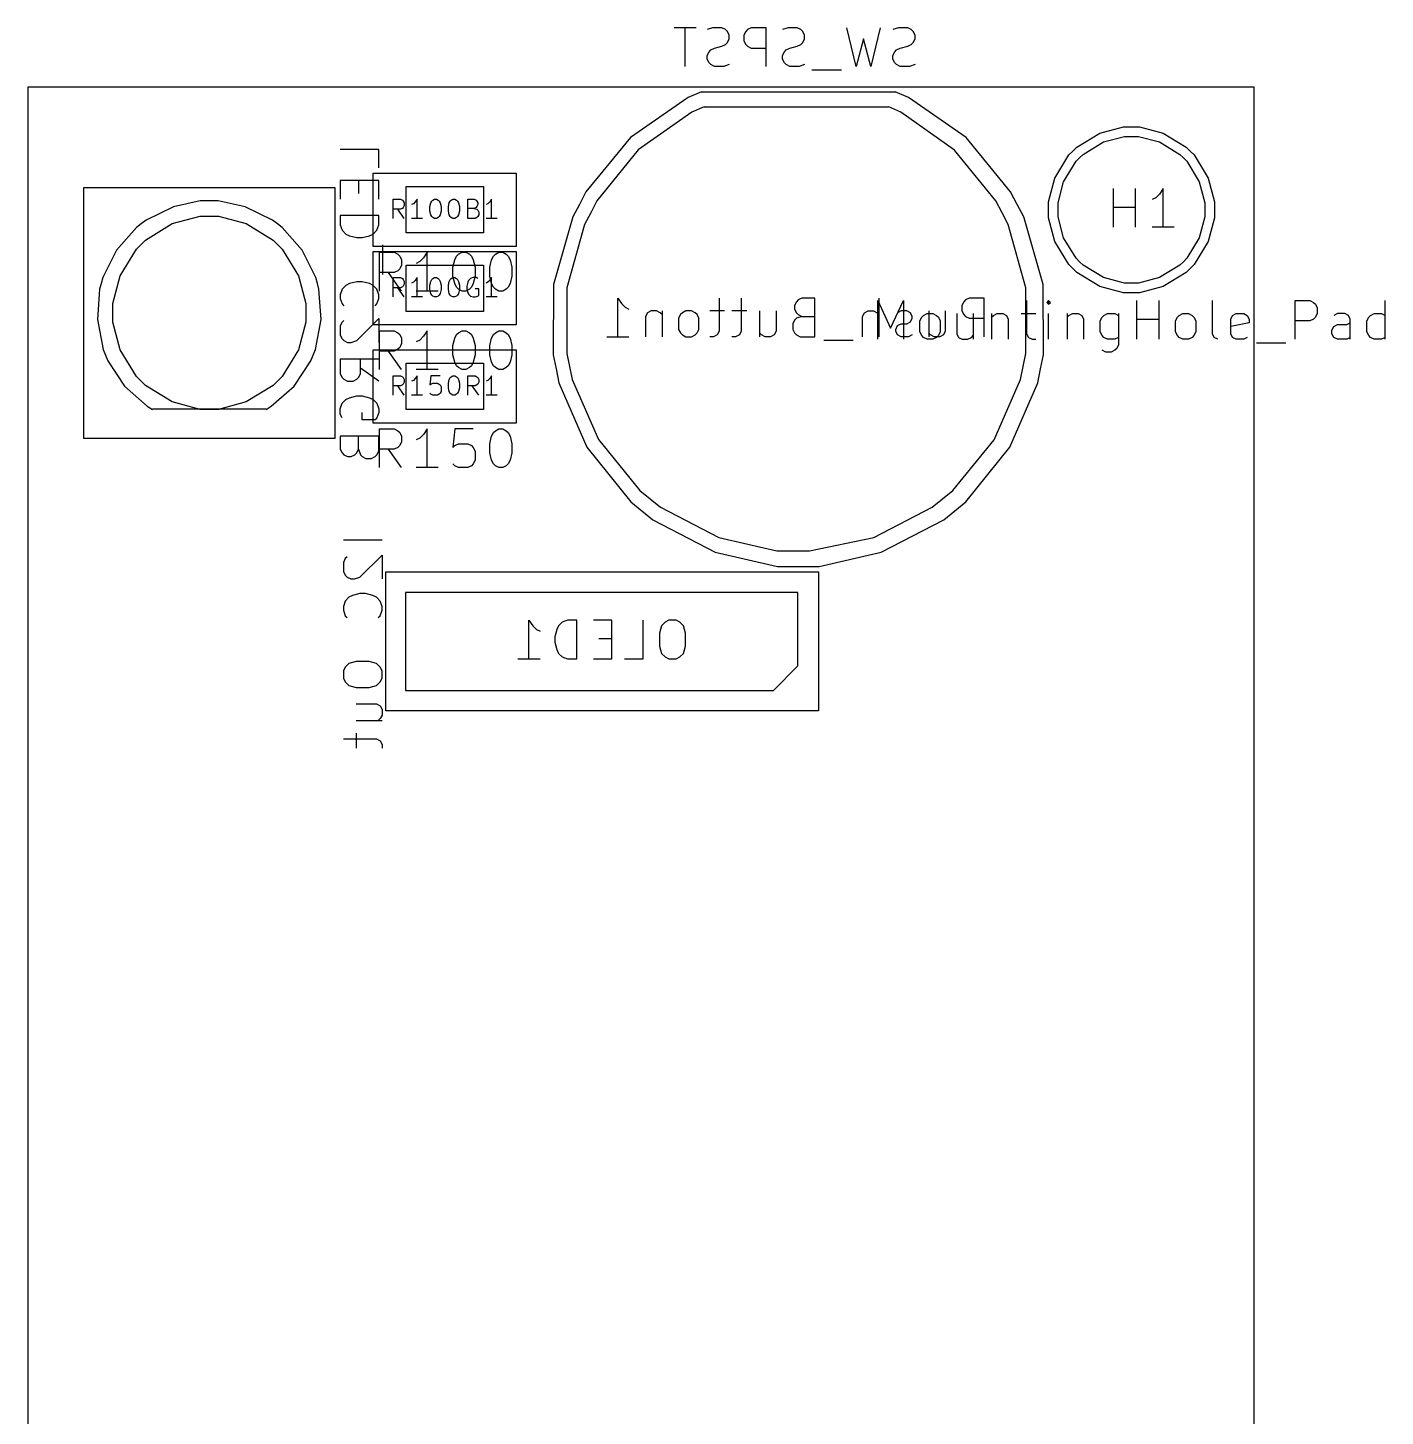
# Model space of a CAD drawing. Extents: x 0.1 to 38.6, y 0.1 to 72.
# Drawn here: x 3.47 to 38.61, y 36.02 to 71.97 of the extents above; entities that cross this region are included whole.
import ezdxf

# ---------------------------------------------------------------- set-up
doc = ezdxf.new("R2010")
doc.units = 0
doc.layers.get('0').update_dxf_attribs({"linetype": 'CONTINUOUS'})

msp = doc.modelspace()

# ---------------------------------------------------------------- linework, layer by layer
at = {"color": 174}
for p, q in [((20.7739, 71.9723), (20.202, 71.9723)), ((20.4859, 70.9718), (20.4859, 71.9723)), ((21.1998, 71.9723), (21.0578, 71.924)), ((21.4395, 71.9723), (21.1998, 71.9723)), ((21.5332, 71.924), (21.4395, 71.9723)), ((21.5815, 71.8757), (21.5332, 71.924)), ((22.1051, 71.924), (22.0582, 71.8757)), ((22.2016, 71.9723), (22.1051, 71.924)), ((22.5819, 71.9723), (22.2016, 71.9723)), ((22.5819, 70.9718), (22.5819, 71.9723)), ((23.1538, 71.9723), (23.0119, 71.924)), ((23.3922, 71.9723), (23.1538, 71.9723)), ((23.4859, 71.924), (23.3922, 71.9723)), ((23.5341, 71.8757), (23.4859, 71.924)), ((24.9163, 70.9718), (24.6779, 71.9723)), ((25.5337, 71.9723), (25.2966, 70.9718)), ((26.0105, 71.9723), (25.8685, 71.924)), ((26.2503, 71.9723), (26.0105, 71.9723)), ((26.344, 71.924), (26.2503, 71.9723)), ((26.3922, 71.8757), (26.344, 71.924)), ((21.4395, 71.4939), (21.5332, 71.5423)), ((21.5332, 71.5423), (21.5815, 71.5906)), ((21.6297, 71.7822), (21.5815, 71.8757)), ((21.5815, 71.5906), (21.6297, 71.6855)), ((21.6297, 71.6855), (21.6297, 71.7822)), ((22.0582, 71.8757), (22.01, 71.7822)), ((22.01, 71.7822), (22.01, 71.6361)), ((22.01, 71.6361), (22.0582, 71.5423)), ((22.0582, 71.5423), (22.1051, 71.4939)), ((23.3922, 71.4939), (23.4859, 71.5423)), ((23.4859, 71.5423), (23.5341, 71.5906)), ((23.5824, 71.7822), (23.5341, 71.8757)), ((23.5341, 71.5906), (23.5824, 71.6855)), ((23.5824, 71.6855), (23.5824, 71.7822)), ((25.1065, 71.6855), (24.9163, 70.9718)), ((25.2966, 70.9718), (25.1065, 71.6855)), ((26.2503, 71.4939), (26.344, 71.5423)), ((26.344, 71.5423), (26.3922, 71.5906)), ((26.4404, 71.7822), (26.3922, 71.8757)), ((26.3922, 71.5906), (26.4404, 71.6855)), ((26.4404, 71.6855), (26.4404, 71.7822)), ((21.0578, 71.2583), (21.106, 71.3521)), ((21.0578, 71.162), (21.0578, 71.2583)), ((21.106, 71.3521), (21.1542, 71.4005)), ((21.1542, 71.4005), (21.248, 71.4484)), ((21.248, 71.4484), (21.4395, 71.4939)), ((22.1051, 71.4939), (22.2016, 71.4484)), ((22.2016, 71.4484), (22.5819, 71.4484)), ((23.0119, 71.2583), (23.0573, 71.3521)), ((23.0119, 71.162), (23.0119, 71.2583)), ((23.0573, 71.3521), (23.1056, 71.4005)), ((23.1056, 71.4005), (23.202, 71.4484)), ((23.202, 71.4484), (23.3922, 71.4939)), ((25.8685, 71.2583), (25.914, 71.3521)), ((25.8685, 71.162), (25.8685, 71.2583)), ((25.914, 71.3521), (25.9623, 71.4005)), ((25.9623, 71.4005), (26.0587, 71.4484)), ((26.0587, 71.4484), (26.2503, 71.4939)), ((21.106, 71.0681), (21.0578, 71.162)), ((21.1542, 71.0198), (21.106, 71.0681)), ((21.248, 70.9718), (21.1542, 71.0198)), ((21.4878, 70.9718), (21.248, 70.9718)), ((21.6297, 71.0198), (21.4878, 70.9718)), ((23.0573, 71.0681), (23.0119, 71.162)), ((23.1056, 71.0198), (23.0573, 71.0681)), ((23.202, 70.9718), (23.1056, 71.0198)), ((23.4377, 70.9718), (23.202, 70.9718)), ((23.5824, 71.0198), (23.4377, 70.9718)), ((24.5346, 70.8766), (23.7725, 70.8766)), ((25.914, 71.0681), (25.8685, 71.162)), ((25.9623, 71.0198), (25.914, 71.0681)), ((26.0587, 70.9718), (25.9623, 71.0198)), ((26.2957, 70.9718), (26.0587, 70.9718)), ((26.4404, 71.0198), (26.2957, 70.9718)), ((20.6623, 69.7879), (19.2746, 68.8082)), ((20.9793, 69.9244), (20.6623, 69.7879)), ((20.9765, 69.9273), (25.7569, 69.9273)), ((26.0766, 69.7865), (25.761, 69.9244)), ((27.4629, 68.8054), (26.0766, 69.7865)), ((31.3173, 69.015), (31.863, 69.1582)), ((31.863, 69.1582), (32.0449, 69.1582)), ((32.0449, 69.1582), (32.2254, 69.1582)), ((32.2254, 69.1582), (32.7711, 69.015)), ((12.5567, 68.822), (11.5562, 68.822)), ((12.5567, 68.3479), (12.5567, 68.822)), ((19.2746, 68.8082), (18.2025, 67.4896)), ((28.5364, 67.4882), (27.4629, 68.8054)), ((30.7013, 68.6029), (30.7895, 68.6925)), ((30.7895, 68.6925), (31.3173, 69.015)), ((32.7711, 69.015), (33.2989, 68.6925)), ((33.2989, 68.6925), (33.3885, 68.6029)), ((30.2879, 67.987), (30.6117, 68.5147)), ((30.6117, 68.5147), (30.7013, 68.6029)), ((33.3885, 68.6029), (33.4767, 68.5147)), ((33.4767, 68.5147), (33.7991, 67.987)), ((12.5567, 68.0145), (11.5562, 68.0145)), ((11.5562, 68.0145), (11.5562, 67.5375)), ((12.033, 68.0145), (12.033, 67.6797)), ((12.5567, 67.5375), (12.5567, 68.0145)), ((30.1446, 67.4412), (30.2879, 67.987)), ((33.7991, 67.987), (33.9452, 67.4412)), ((7.23882, 67.3393), (6.53327, 66.9932)), ((7.93612, 67.491), (7.23882, 67.3393)), ((8.16903, 67.491), (7.93612, 67.491)), ((8.40052, 67.491), (8.16903, 67.491)), ((9.09782, 67.3393), (8.40052, 67.491)), ((9.80338, 66.9932), (9.09782, 67.3393)), ((18.2025, 67.4896), (18.044, 67.1834)), ((28.6949, 67.1809), (28.5364, 67.4882)), ((30.1446, 67.2592), (30.1446, 67.4412)), ((30.1446, 67.0775), (30.1446, 67.2592)), ((33.9452, 67.4412), (33.9452, 67.2592)), ((33.9452, 67.2592), (33.9452, 67.0775)), ((6.40789, 66.8955), (6.2811, 66.7992)), ((6.53327, 66.9932), (6.40789, 66.8955)), ((6.51813, 66.4767), (7.21127, 66.9011)), ((7.21127, 66.9011), (7.92925, 67.0913)), ((7.92925, 67.0913), (8.16903, 67.0913)), ((8.16903, 67.0913), (8.4074, 67.0913)), ((8.4074, 67.0913), (9.12537, 66.9011)), ((9.12537, 66.9011), (9.81851, 66.4767)), ((9.93013, 66.8955), (9.80338, 66.9932)), ((10.0555, 66.7992), (9.93013, 66.8955)), ((12.5567, 67.1079), (11.5562, 67.1079)), ((11.5562, 67.1079), (11.5562, 66.8722)), ((11.5562, 66.8722), (11.6044, 66.7286)), ((12.5084, 66.7286), (12.5567, 66.8722)), ((12.5567, 66.8722), (12.5567, 67.1079)), ((17.8856, 66.8775), (17.4267, 65.242)), ((18.044, 67.1834), (17.8856, 66.8775)), ((28.8534, 66.8747), (28.6949, 67.1809)), ((29.3095, 65.2392), (28.8534, 66.8747)), ((30.2879, 66.5318), (30.1446, 67.0775)), ((33.9452, 67.0775), (33.7991, 66.5318)), ((6.2811, 66.7992), (5.76157, 66.2107)), ((10.5751, 66.2107), (10.0555, 66.7992)), ((11.6044, 66.7286), (11.7009, 66.6323)), ((11.7009, 66.6323), (11.7946, 66.584)), ((11.7946, 66.584), (11.9848, 66.5385)), ((11.9848, 66.5385), (12.1267, 66.5385)), ((12.1267, 66.5385), (12.3183, 66.584)), ((12.3183, 66.584), (12.4147, 66.6323)), ((12.4147, 66.6323), (12.5084, 66.7286)), ((30.6117, 66.0054), (30.2879, 66.5318)), ((33.7991, 66.5318), (33.4767, 66.0054)), ((5.76157, 66.2107), (5.41154, 65.5077)), ((5.85943, 65.5493), (6.28385, 66.2421)), ((6.28385, 66.2421), (6.40098, 66.3593)), ((6.40098, 66.3593), (6.51813, 66.4767)), ((9.81851, 66.4767), (9.93704, 66.3593)), ((9.93704, 66.3593), (10.0542, 66.2421)), ((10.0542, 66.2421), (10.4786, 65.5493)), ((10.9237, 65.5077), (10.5751, 66.2107)), ((12.6532, 66.3483), (12.6532, 65.5863)), ((30.7013, 65.9158), (30.6117, 66.0054)), ((30.7895, 65.8276), (30.7013, 65.9158)), ((31.3173, 65.5038), (30.7895, 65.8276)), ((33.2989, 65.8276), (32.7711, 65.5038)), ((33.3885, 65.9158), (33.2989, 65.8276)), ((33.4767, 66.0054), (33.3885, 65.9158)), ((5.41154, 65.5077), (5.37023, 65.3535)), ((5.66924, 64.831), (5.85943, 65.5493)), ((10.4786, 65.5493), (10.6688, 64.831)), ((10.9664, 65.3535), (10.9237, 65.5077)), ((31.863, 65.3591), (31.3173, 65.5038)), ((32.7711, 65.5038), (32.2254, 65.3591)), ((5.32751, 65.2004), (5.27375, 64.4165)), ((5.37023, 65.3535), (5.32751, 65.2004)), ((11.0078, 65.2004), (10.9664, 65.3535)), ((11.0629, 64.4165), (11.0078, 65.2004)), ((11.6044, 65.206), (11.5562, 65.06)), ((11.7009, 65.2999), (11.6044, 65.206)), ((11.7946, 65.3479), (11.7009, 65.2999)), ((11.9848, 65.3962), (11.7946, 65.3479)), ((12.1267, 65.3962), (11.9848, 65.3962)), ((12.3183, 65.3479), (12.1267, 65.3962)), ((12.4147, 65.2999), (12.3183, 65.3479)), ((12.5084, 65.206), (12.4147, 65.2999)), ((12.5567, 65.06), (12.5084, 65.206)), ((17.4267, 65.242), (17.4267, 63.5427)), ((29.3095, 63.5399), (29.3095, 65.2392)), ((32.0449, 65.3591), (31.863, 65.3591)), ((32.2254, 65.3591), (32.0449, 65.3591)), ((5.66924, 64.5915), (5.66924, 64.831)), ((10.6688, 64.831), (10.6688, 64.5915)), ((11.5562, 65.06), (11.5562, 64.9661)), ((11.5562, 64.9661), (11.6044, 64.8243)), ((11.6044, 64.8243), (11.6527, 64.776)), ((12.463, 64.776), (12.5084, 64.8243)), ((12.5084, 64.8243), (12.5567, 64.9661)), ((12.5567, 64.9661), (12.5567, 65.06)), ((18.7496, 63.9741), (18.7496, 64.9746)), ((18.7496, 64.9746), (18.8433, 64.8324)), ((18.8433, 64.8324), (18.9398, 64.7361)), ((18.9398, 64.7361), (19.0335, 64.6878)), ((21.3679, 64.9746), (21.3679, 64.116)), ((21.9397, 64.9746), (21.9397, 64.116)), ((23.3674, 64.878), (23.3206, 64.7845)), ((23.3206, 64.7845), (23.3206, 64.6878)), ((23.4156, 64.9263), (23.3674, 64.878)), ((23.5121, 64.9746), (23.4156, 64.9263)), ((23.8442, 64.9746), (23.5121, 64.9746)), ((23.8442, 63.9741), (23.8442, 64.9746)), ((25.5102, 63.9741), (25.5102, 64.9746)), ((27.6999, 64.878), (27.6545, 64.7845)), ((27.6545, 64.7845), (27.6545, 64.6409)), ((27.7482, 64.9263), (27.6999, 64.878)), ((27.8446, 64.9746), (27.7482, 64.9263)), ((28.2264, 64.9746), (27.8446, 64.9746)), ((28.2264, 63.9741), (28.2264, 64.9746)), ((5.27375, 64.4165), (5.42258, 63.6446)), ((5.66924, 64.353), (5.66924, 64.5915)), ((5.85943, 63.6365), (5.66924, 64.353)), ((10.6688, 64.353), (10.4786, 63.6365)), ((10.6688, 64.5915), (10.6688, 64.353)), ((10.9141, 63.6446), (11.0629, 64.4165)), ((11.6527, 64.3957), (11.6044, 64.3474)), ((11.9848, 63.8722), (12.5567, 64.444)), ((12.5567, 64.444), (12.5567, 63.8238)), ((19.5116, 64.5929), (19.4634, 64.4962)), ((19.4634, 64.4962), (19.4634, 63.9741)), ((19.6053, 64.6409), (19.5116, 64.5929)), ((19.7473, 64.6409), (19.6053, 64.6409)), ((19.8438, 64.5929), (19.7473, 64.6409)), ((19.892, 64.5446), (19.8438, 64.5929)), ((19.892, 64.6409), (19.892, 63.9741)), ((20.3674, 64.5446), (20.3192, 64.4507)), ((20.3192, 64.4507), (20.3192, 64.1643)), ((20.4156, 64.5929), (20.3674, 64.5446)), ((20.5093, 64.6409), (20.4156, 64.5929)), ((20.654, 64.6409), (20.5093, 64.6409)), ((20.7477, 64.5929), (20.654, 64.6409)), ((20.796, 64.5446), (20.7477, 64.5929)), ((20.8442, 64.4507), (20.796, 64.5446)), ((20.8442, 64.1643), (20.8442, 64.4507)), ((21.5098, 64.6409), (21.1294, 64.6409)), ((22.0817, 64.6409), (21.7, 64.6409)), ((22.4138, 64.6409), (22.4138, 63.9741)), ((22.8437, 64.6409), (22.8437, 64.116)), ((23.3206, 64.4028), (23.2723, 64.3061)), ((23.3206, 64.6878), (23.3674, 64.5929)), ((23.3674, 64.4507), (23.3206, 64.4028)), ((23.3674, 64.5929), (23.4156, 64.5446)), ((23.5121, 64.4962), (23.3674, 64.4507)), ((23.4156, 64.5446), (23.5121, 64.4962)), ((23.5121, 64.4962), (23.8442, 64.4962)), ((25.0817, 64.4962), (25.1299, 64.5929)), ((25.0817, 63.9741), (25.0817, 64.4962)), ((25.1299, 64.5929), (25.2236, 64.6409)), ((25.2236, 64.6409), (25.3683, 64.6409)), ((25.3683, 64.6409), (25.462, 64.5929)), ((25.462, 64.5929), (25.5102, 64.5446)), ((26.0821, 64.6409), (25.9857, 64.5929)), ((26.2241, 64.6409), (26.0821, 64.6409)), ((26.3205, 64.5929), (26.2241, 64.6409)), ((26.2241, 64.3061), (26.3205, 64.3544)), ((26.366, 64.4962), (26.3205, 64.5929)), ((26.3205, 64.3544), (26.366, 64.4507)), ((26.366, 64.4507), (26.366, 64.4962)), ((26.7959, 64.6409), (26.7959, 63.9741)), ((27.2245, 64.6409), (27.2245, 64.116)), ((27.6545, 64.6409), (27.6999, 64.5446)), ((27.6999, 64.5446), (27.7482, 64.4962)), ((27.7482, 64.4962), (27.8446, 64.4507)), ((27.8446, 64.4507), (28.2264, 64.4507)), ((11.6044, 64.3474), (11.5562, 64.2525)), ((11.5562, 64.2525), (11.5562, 64.014)), ((11.5562, 64.014), (11.6044, 63.9177)), ((20.3192, 64.1643), (20.3674, 64.0704)), ((20.3674, 64.0704), (20.4156, 64.0221)), ((20.4156, 64.0221), (20.5093, 63.9741)), ((20.654, 63.9741), (20.7477, 64.0221)), ((20.7477, 64.0221), (20.796, 64.0704)), ((20.796, 64.0704), (20.8442, 64.1643)), ((21.3196, 64.0221), (21.2259, 63.9741)), ((21.3679, 64.116), (21.3196, 64.0221)), ((21.8915, 64.0221), (21.7964, 63.9741)), ((21.9397, 64.116), (21.8915, 64.0221)), ((22.462, 64.0221), (22.4138, 64.0704)), ((22.5585, 63.9741), (22.462, 64.0221)), ((22.7955, 64.0221), (22.7018, 63.9741)), ((22.8437, 64.116), (22.7955, 64.0221)), ((23.2723, 64.3061), (23.2723, 64.1643)), ((23.2723, 64.1643), (23.3206, 64.0704)), ((23.3206, 64.0704), (23.3674, 64.0221)), ((23.3674, 64.0221), (23.4639, 63.9741)), ((25.9402, 64.1643), (25.9857, 64.2606)), ((25.9402, 64.116), (25.9402, 64.1643)), ((25.9857, 64.0221), (25.9402, 64.116)), ((25.9857, 64.2606), (26.0821, 64.3061)), ((26.0821, 63.9741), (25.9857, 64.0221)), ((26.0821, 64.3061), (26.2241, 64.3061)), ((26.366, 64.0221), (26.2723, 63.9741)), ((26.8442, 64.0221), (26.7959, 64.0704)), ((26.9379, 63.9741), (26.8442, 64.0221)), ((27.1763, 64.0221), (27.0826, 63.9741)), ((27.2245, 64.116), (27.1763, 64.0221)), ((5.42258, 63.6446), (5.48323, 63.4972)), ((6.28385, 62.9419), (5.85943, 63.6365)), ((10.4786, 63.6365), (10.0542, 62.9419)), ((10.8548, 63.4972), (10.9141, 63.6446)), ((11.6044, 63.9177), (11.6527, 63.8722)), ((11.6527, 63.8722), (11.7464, 63.8238)), ((11.7464, 63.8238), (11.8429, 63.8238)), ((11.8429, 63.8238), (11.9848, 63.8722)), ((18.4616, 63.9741), (19.0335, 63.9741)), ((20.5093, 63.9741), (20.654, 63.9741)), ((21.2259, 63.9741), (21.1294, 63.9741)), ((21.7964, 63.9741), (21.7, 63.9741)), ((22.7018, 63.9741), (22.5585, 63.9741)), ((23.4639, 63.9741), (23.8442, 63.9741)), ((24.8419, 63.8789), (24.0812, 63.8789)), ((26.2723, 63.9741), (26.0821, 63.9741)), ((27.0826, 63.9741), (26.9379, 63.9741)), ((5.48323, 63.4972), (5.54246, 63.3511)), ((5.54246, 63.3511), (5.97517, 62.6953)), ((10.3615, 62.6953), (10.7942, 63.3511)), ((10.7942, 63.3511), (10.8548, 63.4972)), ((12.5567, 63.3938), (11.5562, 63.3938)), ((11.5562, 63.3938), (11.5562, 63.0135)), ((12.0813, 63.0135), (12.0813, 63.3938)), ((17.4267, 63.5427), (17.497, 63.2051)), ((29.2392, 63.2023), (29.3095, 63.5399)), ((6.40098, 62.8248), (6.28385, 62.9419)), ((10.0542, 62.9419), (9.93704, 62.8248)), ((11.5562, 63.0135), (11.6044, 62.9197)), ((11.6044, 62.9197), (11.6527, 62.8717)), ((11.9848, 62.8717), (12.033, 62.9197)), ((12.033, 62.9197), (12.0813, 63.0135)), ((12.5567, 62.8234), (12.0813, 63.1553)), ((17.497, 63.2051), (17.5672, 62.8689)), ((29.1689, 62.8661), (29.2392, 63.2023)), ((5.97517, 62.6953), (6.56086, 62.1729)), ((6.51813, 62.7077), (6.40098, 62.8248)), ((7.21127, 62.2833), (6.51813, 62.7077)), ((9.81851, 62.7077), (9.12537, 62.2833)), ((9.77441, 62.1729), (10.3615, 62.6953)), ((9.93704, 62.8248), (9.81851, 62.7077)), ((11.6527, 62.8717), (11.7464, 62.8234)), ((11.7464, 62.8234), (11.8911, 62.8234)), ((11.8911, 62.8234), (11.9848, 62.8717)), ((17.5672, 62.8689), (18.2438, 61.3103)), ((28.4909, 61.3075), (29.1689, 62.8661)), ((7.92925, 62.0917), (7.21127, 62.2833)), ((9.12537, 62.2833), (8.4074, 62.0917)), ((11.5562, 62.1097), (11.6044, 62.2515)), ((11.6044, 62.2515), (11.7009, 62.3478)), ((11.7009, 62.3478), (11.7946, 62.3933)), ((11.7946, 62.3933), (11.9848, 62.4417)), ((11.9848, 62.4417), (12.1267, 62.4417)), ((12.1267, 62.4417), (12.3183, 62.3933)), ((12.3183, 62.3933), (12.4147, 62.3478)), ((12.4147, 62.3478), (12.5084, 62.2515)), ((12.5084, 62.2515), (12.5567, 62.1097)), ((6.56086, 62.1729), (6.69865, 62.0917)), ((9.63799, 62.0945), (6.69727, 62.0945)), ((8.16903, 62.0917), (7.92925, 62.0917)), ((8.4074, 62.0917), (8.16903, 62.0917)), ((9.63799, 62.0917), (9.77441, 62.1729)), ((11.5562, 61.9661), (11.5562, 62.1097)), ((11.6044, 61.8698), (11.5562, 61.9661)), ((12.1267, 61.8215), (12.1267, 62.013)), ((12.5084, 61.8698), (12.463, 61.8215)), ((12.5567, 62.013), (12.5084, 61.8698)), ((12.5567, 62.1097), (12.5567, 62.013)), ((12.463, 61.8215), (12.1267, 61.8215)), ((12.5567, 61.3957), (11.5562, 61.3957)), ((11.5562, 61.3957), (11.5562, 61.0623)), ((12.033, 61.0623), (12.033, 61.3957)), ((12.5567, 61.014), (12.5567, 61.3957)), ((18.2438, 61.3103), (19.316, 59.993)), ((27.4188, 59.9902), (28.4909, 61.3075)), ((11.5562, 61.0623), (11.6044, 60.9656)), ((11.6044, 60.9656), (11.6527, 60.9177)), ((11.6527, 60.9177), (11.7464, 60.8722)), ((11.7464, 60.8722), (11.8429, 60.8722)), ((11.8429, 60.8722), (11.9366, 60.9177)), ((11.9366, 60.9177), (11.9848, 60.9656)), ((11.9848, 60.9656), (12.033, 61.0623)), ((12.033, 61.0623), (12.0813, 60.9177)), ((12.0813, 60.9177), (12.1267, 60.8722)), ((12.1267, 60.8722), (12.2232, 60.8238)), ((12.2232, 60.8238), (12.3665, 60.8238)), ((12.3665, 60.8238), (12.463, 60.8722)), ((12.463, 60.8722), (12.5084, 60.9177)), ((12.5084, 60.9177), (12.5567, 61.014)), ((19.316, 59.993), (19.5833, 59.775)), ((19.5833, 59.775), (19.8506, 59.5588)), ((26.8841, 59.5559), (27.1515, 59.7726)), ((27.1515, 59.7726), (27.4188, 59.9902)), ((19.8506, 59.5588), (21.3596, 58.7774)), ((25.3752, 58.776), (26.8841, 59.5559)), ((12.6407, 58.7029), (11.6403, 58.7029)), ((21.3596, 58.7774), (22.8644, 58.4302)), ((23.7119, 58.4302), (25.3752, 58.776)), ((11.7367, 58.2732), (11.6885, 58.2277)), ((12.0688, 57.7508), (12.6407, 58.3212)), ((12.6407, 58.3212), (12.6407, 57.7024)), ((22.8644, 58.4302), (23.3674, 58.4302)), ((23.3674, 58.4302), (23.7119, 58.4302)), ((11.6885, 58.2277), (11.6403, 58.1311)), ((11.6403, 58.1311), (11.6403, 57.8926)), ((11.6403, 57.8926), (11.6885, 57.7991)), ((11.6885, 57.7991), (11.7367, 57.7508)), ((11.7367, 57.7508), (11.8305, 57.7024)), ((11.8305, 57.7024), (11.9269, 57.7024)), ((11.9269, 57.7024), (12.0688, 57.7508)), ((11.7822, 57.2273), (11.6885, 57.1306)), ((11.8787, 57.2752), (11.7822, 57.2273)), ((12.0688, 57.3207), (11.8787, 57.2752)), ((12.2108, 57.3207), (12.0688, 57.3207)), ((12.401, 57.2752), (12.2108, 57.3207)), ((12.4988, 57.2273), (12.401, 57.2752)), ((12.5925, 57.1306), (12.4988, 57.2273)), ((13.2471, 57.3539), (13.2471, 54.8143)), ((23.4074, 57.3539), (13.2471, 57.3539)), ((23.4074, 55.4496), (23.4074, 57.3539)), ((11.6885, 57.1306), (11.6403, 56.9888)), ((11.6403, 56.9888), (11.6403, 56.8949)), ((11.6403, 56.8949), (11.6885, 56.7503)), ((12.6407, 56.9888), (12.5925, 57.1306)), ((12.5925, 56.7503), (12.6407, 56.8949)), ((12.6407, 56.8949), (12.6407, 56.9888)), ((11.6885, 56.7503), (11.7367, 56.7034)), ((12.5443, 56.7034), (12.5925, 56.7503)), ((16.4455, 55.6313), (16.4455, 56.6332)), ((16.4455, 56.6332), (16.542, 56.4885)), ((16.542, 56.4885), (16.6357, 56.3933)), ((17.2075, 56.4885), (17.1621, 56.3933)), ((17.304, 56.5848), (17.2075, 56.4885)), ((17.446, 56.6332), (17.304, 56.5848)), ((17.6844, 56.6332), (17.446, 56.6332)), ((17.6844, 55.6313), (17.6844, 56.6332)), ((18.5897, 56.6332), (18.1143, 56.6332)), ((18.5897, 55.6313), (18.5897, 56.6332)), ((19.3987, 55.6313), (19.3987, 56.6332)), ((19.8741, 56.4885), (19.8286, 56.297)), ((19.9705, 56.5848), (19.8741, 56.4885)), ((20.0642, 56.6332), (19.9705, 56.5848)), ((20.2558, 56.6332), (20.0642, 56.6332)), ((20.3522, 56.5848), (20.2558, 56.6332)), ((20.4459, 56.4885), (20.3522, 56.5848)), ((20.4942, 56.297), (20.4459, 56.4885)), ((16.6357, 56.3933), (16.7321, 56.3453)), ((17.1621, 56.3933), (17.1138, 56.2031)), ((17.1138, 56.2031), (17.1138, 56.0613)), ((18.5897, 56.1552), (18.2563, 56.1552)), ((19.8286, 56.297), (19.8286, 55.965)), ((20.4942, 55.965), (20.4942, 56.297)), ((17.1138, 56.0613), (17.1621, 55.8712)), ((17.1621, 55.8712), (17.2075, 55.7749)), ((17.2075, 55.7749), (17.304, 55.681)), ((19.8286, 55.965), (19.8741, 55.7749)), ((19.8741, 55.7749), (19.9705, 55.681)), ((20.3522, 55.681), (20.4459, 55.7749)), ((20.4459, 55.7749), (20.4942, 55.965)), ((11.6885, 55.4193), (11.6403, 55.3226)), ((11.7822, 55.5128), (11.6885, 55.4193)), ((11.9724, 55.5611), (11.7822, 55.5128)), ((12.3073, 55.5611), (11.9724, 55.5611)), ((12.4988, 55.5128), (12.3073, 55.5611)), ((12.5925, 55.4193), (12.4988, 55.5128)), ((12.6407, 55.3226), (12.5925, 55.4193)), ((16.1603, 55.6313), (16.7321, 55.6313)), ((17.304, 55.681), (17.446, 55.6313)), ((17.446, 55.6313), (17.6844, 55.6313)), ((18.1143, 55.6313), (18.5897, 55.6313)), ((18.9218, 55.6313), (19.3987, 55.6313)), ((19.9705, 55.681), (20.0642, 55.6313)), ((20.0642, 55.6313), (20.2558, 55.6313)), ((20.2558, 55.6313), (20.3522, 55.681)), ((22.7721, 54.8143), (23.4074, 55.4496)), ((11.6403, 55.3226), (11.6403, 55.1311)), ((11.6403, 55.1311), (11.6885, 55.0376)), ((11.6885, 55.0376), (11.7822, 54.9409)), ((12.4988, 54.9409), (12.5925, 55.0376)), ((12.5925, 55.0376), (12.6407, 55.1311)), ((12.6407, 55.1311), (12.6407, 55.3226)), ((11.7822, 54.9409), (11.9724, 54.8929)), ((11.9724, 54.8929), (12.3073, 54.8929)), ((12.3073, 54.8929), (12.4988, 54.9409)), ((13.2471, 54.8143), (22.7721, 54.8143)), ((11.9724, 54.4657), (12.4988, 54.4657)), ((12.4988, 54.4657), (12.5925, 54.4174)), ((12.5925, 54.4174), (12.6407, 54.3207)), ((12.6407, 54.3207), (12.6407, 54.1789)), ((11.9724, 54.0371), (12.6407, 54.0371)), ((12.5925, 54.0854), (12.5443, 54.0371)), ((12.6407, 54.1789), (12.5925, 54.0854)), ((11.9724, 53.7048), (11.9724, 53.3231)), ((11.6403, 53.5587), (12.4988, 53.5587)), ((12.4988, 53.5587), (12.5925, 53.5132)), ((12.5925, 53.5132), (12.6407, 53.4169)), ((12.6407, 53.4169), (12.6407, 53.3231))]:
    msp.add_line(p, q, dxfattribs=at)
at = {"color": 52}
for p, q in [((3.46852, 70.4356), (3.46852, 0.585668)), ((6.00826, 70.4356), (3.46852, 70.4356)), ((35.2185, 70.4356), (6.00826, 70.4356)), ((35.2185, 26.6196), (35.2185, 70.4356))]:
    msp.add_line(p, q, dxfattribs=at)
at = {"color": 253}
for p, q in [((20.5686, 70.171), (19.0762, 69.1307)), ((20.909, 70.3143), (20.5686, 70.171)), ((20.9076, 70.3157), (25.9278, 70.3157)), ((26.2682, 70.171), (25.9292, 70.3143)), ((27.7606, 69.1307), (26.2682, 70.171)), ((19.0762, 69.1307), (17.92, 67.7263)), ((28.9154, 67.7263), (27.7606, 69.1307)), ((4.91822, 61.3364), (4.91822, 67.8395)), ((4.91822, 67.8395), (11.4184, 67.8395)), ((11.4184, 67.8395), (11.4184, 61.3364)), ((13.2623, 66.6612), (13.2623, 67.86)), ((13.2623, 67.86), (15.2645, 67.86)), ((15.2645, 67.86), (15.2645, 66.6612)), ((17.92, 67.7263), (17.7491, 67.4)), ((29.0876, 67.4), (28.9154, 67.7263)), ((31.5805, 66.8087), (31.5805, 67.8092)), ((32.1524, 66.8087), (32.1524, 67.8092)), ((32.7725, 67.6645), (32.676, 67.5707)), ((32.8662, 67.8092), (32.7725, 67.6645)), ((32.8662, 66.8087), (32.8662, 67.8092)), ((12.9301, 67.0348), (12.9301, 67.5351)), ((12.9301, 67.5351), (13.1203, 67.5351)), ((13.1203, 67.273), (12.9301, 67.273)), ((13.2167, 67.0348), (13.0487, 67.273)), ((13.1203, 67.5351), (13.1685, 67.5086)), ((13.1685, 67.2952), (13.1203, 67.273)), ((13.1685, 67.5086), (13.1919, 67.4867)), ((13.1919, 67.3185), (13.1685, 67.2952)), ((13.1919, 67.4867), (13.2167, 67.4384)), ((13.2167, 67.3668), (13.1919, 67.3185)), ((13.2167, 67.4384), (13.2167, 67.3668)), ((13.4538, 67.4151), (13.4069, 67.3929)), ((13.502, 67.4631), (13.4538, 67.4151)), ((13.5503, 67.5351), (13.502, 67.4631)), ((13.5503, 67.0348), (13.5503, 67.5351)), ((13.8824, 67.3435), (13.9058, 67.4384)), ((13.8824, 67.225), (13.8824, 67.3435)), ((13.9058, 67.1283), (13.8824, 67.225)), ((13.9058, 67.4384), (13.9306, 67.4867)), ((13.9306, 67.4867), (13.954, 67.5086)), ((13.954, 67.5086), (14.0022, 67.5351)), ((14.0022, 67.5351), (14.0505, 67.5351)), ((14.0505, 67.5351), (14.0959, 67.5086)), ((14.0959, 67.5086), (14.1207, 67.4867)), ((14.1207, 67.4867), (14.1442, 67.4384)), ((14.1442, 67.4384), (14.169, 67.3435)), ((14.169, 67.225), (14.1442, 67.1283)), ((14.169, 67.3435), (14.169, 67.225)), ((14.3605, 67.3435), (14.3826, 67.4384)), ((14.3605, 67.225), (14.3605, 67.3435)), ((14.3826, 67.1283), (14.3605, 67.225)), ((14.3826, 67.4384), (14.406, 67.4867)), ((14.406, 67.4867), (14.4308, 67.5086)), ((14.4308, 67.5086), (14.4763, 67.5351)), ((14.4763, 67.5351), (14.5245, 67.5351)), ((14.5245, 67.5351), (14.5728, 67.5086)), ((14.5728, 67.5086), (14.5962, 67.4867)), ((14.5962, 67.4867), (14.621, 67.4384)), ((14.621, 67.4384), (14.6444, 67.3435)), ((14.6444, 67.225), (14.621, 67.1283)), ((14.6444, 67.3435), (14.6444, 67.225)), ((14.858, 67.0348), (14.858, 67.5351)), ((14.858, 67.5351), (15.0261, 67.5351)), ((15.0261, 67.2952), (14.858, 67.2952)), ((15.0261, 67.5351), (15.0744, 67.5086)), ((15.0744, 67.3185), (15.0261, 67.2952)), ((15.0261, 67.2952), (15.0964, 67.273)), ((15.0744, 67.5086), (15.0964, 67.4867)), ((15.0964, 67.3435), (15.0744, 67.3185)), ((15.0964, 67.4867), (15.1198, 67.4384)), ((15.1198, 67.3929), (15.0964, 67.3435)), ((15.0964, 67.273), (15.1198, 67.2469)), ((15.1198, 67.4384), (15.1198, 67.3929)), ((15.1198, 67.2469), (15.1446, 67.2013)), ((15.3831, 67.4151), (15.3348, 67.3929)), ((15.4299, 67.4631), (15.3831, 67.4151)), ((15.4781, 67.5351), (15.4299, 67.4631)), ((15.4781, 67.0348), (15.4781, 67.5351)), ((17.7491, 67.4), (17.5769, 67.0733)), ((29.2585, 67.0733), (29.0876, 67.4)), ((31.5805, 67.3308), (32.1524, 67.3308)), ((32.676, 67.5707), (32.5823, 67.5224)), ((13.6922, 67.0348), (13.4069, 67.0348)), ((13.9306, 67.0828), (13.9058, 67.1283)), ((13.954, 67.0567), (13.9306, 67.0828)), ((14.0022, 67.0348), (13.954, 67.0567)), ((14.0505, 67.0348), (14.0022, 67.0348)), ((14.0959, 67.0567), (14.0505, 67.0348)), ((14.1207, 67.0828), (14.0959, 67.0567)), ((14.1442, 67.1283), (14.1207, 67.0828)), ((14.406, 67.0828), (14.3826, 67.1283)), ((14.4308, 67.0567), (14.406, 67.0828)), ((14.4763, 67.0348), (14.4308, 67.0567)), ((14.5245, 67.0348), (14.4763, 67.0348)), ((14.5728, 67.0567), (14.5245, 67.0348)), ((14.5962, 67.0828), (14.5728, 67.0567)), ((14.621, 67.1283), (14.5962, 67.0828)), ((15.0482, 67.0348), (14.858, 67.0348)), ((15.0964, 67.0567), (15.0482, 67.0348)), ((15.1198, 67.0828), (15.0964, 67.0567)), ((15.1446, 67.1283), (15.1198, 67.0828)), ((15.1446, 67.2013), (15.1446, 67.1283)), ((15.62, 67.0348), (15.3348, 67.0348)), ((17.5769, 67.0733), (17.0794, 65.3246)), ((29.7574, 65.3246), (29.2585, 67.0733)), ((15.2645, 66.6612), (13.2623, 66.6612)), ((33.1529, 66.8087), (32.5823, 66.8087)), ((12.5718, 65.1563), (12.5718, 66.1582)), ((12.5718, 66.1582), (12.9522, 66.1582)), ((12.9522, 66.1582), (13.0487, 66.1098)), ((13.8107, 66.1582), (13.7142, 66.015)), ((13.8107, 65.1563), (13.8107, 66.1582)), ((14.621, 66.1098), (14.7161, 66.1582)), ((14.7161, 66.1582), (14.8125, 66.1582)), ((14.8125, 66.1582), (14.9062, 66.1098)), ((15.5746, 66.1098), (15.6683, 66.1582)), ((15.6683, 66.1582), (15.7648, 66.1582)), ((15.7648, 66.1582), (15.8585, 66.1098)), ((13.0487, 66.1098), (13.0983, 66.0619)), ((13.0983, 66.0619), (13.1437, 65.9666)), ((13.1437, 65.8248), (13.0983, 65.7281)), ((13.1437, 65.9666), (13.1437, 65.8248)), ((13.2623, 65.8276), (15.2645, 65.8276)), ((13.2623, 64.6285), (13.2623, 65.8276)), ((13.6205, 65.9183), (13.5241, 65.8703)), ((13.7142, 66.015), (13.6205, 65.9183)), ((14.4763, 65.7765), (14.5245, 65.9666)), ((14.5245, 65.9666), (14.5728, 66.0619)), ((14.5728, 66.0619), (14.621, 66.1098)), ((14.9062, 66.1098), (14.9545, 66.0619)), ((14.9545, 66.0619), (15.0027, 65.9666)), ((15.0027, 65.9666), (15.0482, 65.7765)), ((15.2645, 65.8276), (15.2645, 64.6285)), ((15.4299, 65.7765), (15.4781, 65.9666)), ((15.4781, 65.9666), (15.5263, 66.0619)), ((15.5263, 66.0619), (15.5746, 66.1098)), ((15.8585, 66.1098), (15.9067, 66.0619)), ((15.9067, 66.0619), (15.9549, 65.9666)), ((15.9549, 65.9666), (16.0004, 65.7765)), ((12.9522, 65.6347), (12.5718, 65.6347)), ((13.1437, 65.1563), (12.8102, 65.6347)), ((12.9301, 65.0021), (12.9301, 65.5024)), ((12.9301, 65.5024), (13.1203, 65.5024)), ((13.0487, 65.6802), (12.9522, 65.6347)), ((13.0983, 65.7281), (13.0487, 65.6802)), ((13.1203, 65.5024), (13.1685, 65.4773)), ((13.1685, 65.4773), (13.1919, 65.454)), ((13.1919, 65.454), (13.2167, 65.4057)), ((13.502, 65.4322), (13.4538, 65.3838)), ((13.5503, 65.5024), (13.502, 65.4322)), ((13.5503, 65.0021), (13.5503, 65.5024)), ((13.9058, 65.4057), (13.9306, 65.454)), ((13.9306, 65.454), (13.954, 65.4773)), ((13.954, 65.4773), (14.0022, 65.5024)), ((14.0022, 65.5024), (14.0505, 65.5024)), ((14.0505, 65.5024), (14.0959, 65.4773)), ((14.0959, 65.4773), (14.1207, 65.454)), ((14.1207, 65.454), (14.1442, 65.4057)), ((14.3826, 65.4057), (14.406, 65.454)), ((14.406, 65.454), (14.4308, 65.4773)), ((14.4308, 65.4773), (14.4763, 65.5024)), ((14.4763, 65.538), (14.4763, 65.7765)), ((14.5245, 65.3479), (14.4763, 65.538)), ((14.4763, 65.5024), (14.5245, 65.5024)), ((14.5245, 65.5024), (14.5728, 65.4773)), ((14.5728, 65.4773), (14.5962, 65.454)), ((14.5962, 65.454), (14.621, 65.4057)), ((14.8828, 65.4322), (14.858, 65.3838)), ((14.9283, 65.4773), (14.8828, 65.4322)), ((15.0027, 65.5024), (14.9283, 65.4773)), ((15.0482, 65.538), (15.0027, 65.3479)), ((15.0744, 65.5024), (15.0027, 65.5024)), ((15.0482, 65.7765), (15.0482, 65.538)), ((15.1198, 65.4773), (15.0744, 65.5024)), ((15.4299, 65.4322), (15.3831, 65.3838)), ((15.4299, 65.538), (15.4299, 65.7765)), ((15.4781, 65.3479), (15.4299, 65.538)), ((15.4781, 65.5024), (15.4299, 65.4322)), ((15.4781, 65.0021), (15.4781, 65.5024)), ((16.0004, 65.538), (15.9549, 65.3479)), ((16.0004, 65.7765), (16.0004, 65.538)), ((13.1203, 65.2406), (12.9301, 65.2406)), ((13.2167, 65.0021), (13.0487, 65.2406)), ((13.1685, 65.2639), (13.1203, 65.2406)), ((13.1919, 65.2861), (13.1685, 65.2639)), ((13.2167, 65.3355), (13.1919, 65.2861)), ((13.2167, 65.4057), (13.2167, 65.3355)), ((13.4538, 65.3838), (13.4069, 65.3602)), ((14.0959, 65.1563), (13.5241, 65.1563)), ((13.8824, 65.3122), (13.9058, 65.4057)), ((13.8824, 65.1923), (13.8824, 65.3122)), ((13.9058, 65.0956), (13.8824, 65.1923)), ((13.9306, 65.0505), (13.9058, 65.0956)), ((14.1442, 65.0956), (14.1207, 65.0505)), ((14.1442, 65.4057), (14.169, 65.3122)), ((14.169, 65.1923), (14.1442, 65.0956)), ((14.169, 65.3122), (14.169, 65.1923)), ((14.3605, 65.3122), (14.3826, 65.4057)), ((14.3605, 65.1923), (14.3605, 65.3122)), ((14.3826, 65.0956), (14.3605, 65.1923)), ((14.406, 65.0505), (14.3826, 65.0956)), ((14.5728, 65.2544), (14.5245, 65.3479)), ((14.621, 65.206), (14.5728, 65.2544)), ((14.621, 65.0956), (14.5962, 65.0505)), ((14.621, 65.4057), (14.6444, 65.3122)), ((14.7161, 65.1563), (14.621, 65.206)), ((14.6444, 65.1923), (14.621, 65.0956)), ((14.6444, 65.3122), (14.6444, 65.1923)), ((14.8125, 65.1563), (14.7161, 65.1563)), ((14.9062, 65.206), (14.8125, 65.1563)), ((14.858, 65.3838), (14.8346, 65.2861)), ((14.8346, 65.2861), (14.8346, 65.2156)), ((14.8346, 65.2156), (14.858, 65.1221)), ((14.858, 65.1221), (14.8828, 65.0737)), ((14.8828, 65.0737), (14.9283, 65.0254)), ((14.9545, 65.2544), (14.9062, 65.206)), ((15.0027, 65.3479), (14.9545, 65.2544)), ((15.1446, 65.2156), (15.0482, 65.2156)), ((15.1446, 65.0505), (15.1446, 65.2156)), ((15.3831, 65.3838), (15.3348, 65.3602)), ((15.5263, 65.2544), (15.4781, 65.3479)), ((15.5746, 65.206), (15.5263, 65.2544)), ((15.6683, 65.1563), (15.5746, 65.206)), ((15.7648, 65.1563), (15.6683, 65.1563)), ((15.8585, 65.206), (15.7648, 65.1563)), ((15.9067, 65.2544), (15.8585, 65.206)), ((15.9549, 65.3479), (15.9067, 65.2544)), ((17.0794, 65.3246), (17.0711, 63.5071)), ((29.7642, 63.5071), (29.7574, 65.3246)), ((13.6922, 65.0021), (13.4069, 65.0021)), ((13.954, 65.0254), (13.9306, 65.0505)), ((14.0022, 65.0021), (13.954, 65.0254)), ((14.0505, 65.0021), (14.0022, 65.0021)), ((14.0959, 65.0254), (14.0505, 65.0021)), ((14.1207, 65.0505), (14.0959, 65.0254)), ((14.4308, 65.0254), (14.406, 65.0505)), ((14.4763, 65.0021), (14.4308, 65.0254)), ((14.5245, 65.0021), (14.4763, 65.0021)), ((14.5728, 65.0254), (14.5245, 65.0021)), ((14.5962, 65.0505), (14.5728, 65.0254)), ((14.9283, 65.0254), (15.0027, 65.0021)), ((15.0027, 65.0021), (15.0482, 65.0021)), ((15.0482, 65.0021), (15.1198, 65.0254)), ((15.1198, 65.0254), (15.1446, 65.0505)), ((15.62, 65.0021), (15.3348, 65.0021)), ((25.473, 63.9078), (25.473, 64.9083)), ((25.473, 64.9083), (25.8051, 64.1946)), ((25.8051, 64.1946), (26.1386, 64.9083)), ((26.1386, 64.9083), (26.1386, 63.9078)), ((29.3288, 64.9083), (29.3288, 64.05)), ((29.8993, 64.9083), (29.8538, 64.86)), ((29.8538, 64.86), (29.8993, 64.812)), ((29.9475, 64.86), (29.8993, 64.9083)), ((29.8993, 64.9083), (29.8993, 64.812)), ((29.8993, 64.812), (29.9475, 64.86)), ((32.1855, 63.9078), (32.1855, 64.9083)), ((32.7574, 63.9078), (32.7574, 64.9083)), ((34.1395, 64.05), (34.1395, 64.9083)), ((36.2825, 63.9078), (36.2825, 64.9083)), ((36.2825, 64.9083), (36.6642, 64.9083)), ((36.6642, 64.9083), (36.7577, 64.86)), ((36.7577, 64.86), (36.806, 64.812)), ((36.806, 64.812), (36.8543, 64.7181)), ((36.8543, 64.7181), (36.8543, 64.5749)), ((38.614, 63.9078), (38.614, 64.9083)), ((15.2645, 64.6285), (13.2623, 64.6285)), ((26.5672, 64.3848), (26.6154, 64.4783)), ((26.5672, 64.098), (26.5672, 64.3848)), ((26.6154, 64.4783), (26.6637, 64.5266)), ((26.6637, 64.5266), (26.7574, 64.5749)), ((26.7574, 64.5749), (26.8993, 64.5749)), ((26.8993, 64.5749), (26.9971, 64.5266)), ((26.9971, 64.5266), (27.0454, 64.4783)), ((27.0454, 64.4783), (27.0909, 64.3848)), ((27.0909, 64.3848), (27.0909, 64.098)), ((27.5194, 64.5749), (27.5194, 64.05)), ((27.9494, 64.5749), (27.9494, 63.9078)), ((28.4234, 64.5749), (28.4234, 63.9078)), ((28.4234, 64.4783), (28.4716, 64.5266)), ((28.4716, 64.5266), (28.5667, 64.5749)), ((28.5667, 64.5749), (28.7114, 64.5749)), ((28.7114, 64.5749), (28.8051, 64.5266)), ((28.8051, 64.5266), (28.8534, 64.4303)), ((28.8534, 64.4303), (28.8534, 63.9078)), ((29.1855, 64.5749), (29.5672, 64.5749)), ((29.8993, 63.9078), (29.8993, 64.5749)), ((30.3775, 64.5749), (30.3775, 63.9078)), ((30.3775, 64.4783), (30.4257, 64.5266)), ((30.4257, 64.5266), (30.5194, 64.5749)), ((30.5194, 64.5749), (30.6614, 64.5749)), ((30.6614, 64.5749), (30.7578, 64.5266)), ((30.7578, 64.5266), (30.806, 64.4303)), ((30.806, 64.4303), (30.806, 63.9078)), ((31.2333, 64.3848), (31.2815, 64.4783)), ((31.2333, 64.098), (31.2333, 64.3848)), ((31.2815, 64.4783), (31.3297, 64.5266)), ((31.3297, 64.5266), (31.4234, 64.5749)), ((31.4234, 64.5749), (31.6136, 64.5749)), ((31.6136, 64.5749), (31.71, 64.5266)), ((31.71, 64.5749), (31.71, 63.7646)), ((32.1855, 64.4303), (32.7574, 64.4303)), ((33.1859, 64.3848), (33.2341, 64.4783)), ((33.1859, 64.098), (33.1859, 64.3848)), ((33.2341, 64.4783), (33.281, 64.5266)), ((33.281, 64.5266), (33.3775, 64.5749)), ((33.3775, 64.5749), (33.5194, 64.5749)), ((33.5194, 64.5749), (33.6159, 64.5266)), ((33.6159, 64.5266), (33.6613, 64.4783)), ((33.6613, 64.4783), (33.7096, 64.3848)), ((33.7096, 64.3848), (33.7096, 64.098)), ((34.6136, 64.4303), (34.6618, 64.5266)), ((34.6136, 64.05), (34.6136, 64.4303)), ((34.6618, 64.5266), (34.7582, 64.5749)), ((34.7582, 64.5749), (34.9498, 64.5749)), ((34.9498, 64.5749), (35.0435, 64.5266)), ((35.0435, 64.5266), (35.0918, 64.4303)), ((35.0918, 64.4303), (35.0918, 64.3364)), ((36.6642, 64.3848), (36.2825, 64.3848)), ((36.7577, 64.4303), (36.6642, 64.3848)), ((36.806, 64.4783), (36.7577, 64.4303)), ((36.8543, 64.5749), (36.806, 64.4783)), ((37.3779, 64.5749), (37.2816, 64.5266)), ((37.568, 64.5749), (37.3779, 64.5749)), ((37.6619, 64.5266), (37.568, 64.5749)), ((37.7102, 64.4303), (37.6619, 64.5266)), ((37.7102, 63.9078), (37.7102, 64.4303)), ((38.1399, 64.3848), (38.1854, 64.4783)), ((38.1399, 64.098), (38.1399, 64.3848)), ((38.1854, 64.4783), (38.2337, 64.5266)), ((38.2337, 64.5266), (38.33, 64.5749)), ((38.33, 64.5749), (38.5202, 64.5749)), ((38.5202, 64.5749), (38.614, 64.5266)), ((12.5718, 63.1254), (12.5718, 64.1255)), ((12.5718, 64.1255), (12.9522, 64.1255)), ((12.9522, 64.1255), (13.0487, 64.0775)), ((13.0487, 64.0775), (13.0983, 64.0292)), ((13.0983, 64.0292), (13.1437, 63.9353)), ((13.8107, 64.1255), (13.7142, 63.9837)), ((13.8107, 63.1254), (13.8107, 64.1255)), ((14.5245, 63.9353), (14.5728, 64.0292)), ((14.5728, 64.0292), (14.621, 64.0775)), ((14.621, 64.0775), (14.7161, 64.1255)), ((14.7161, 64.1255), (14.8125, 64.1255)), ((14.8125, 64.1255), (14.9062, 64.0775)), ((14.9062, 64.0775), (14.9545, 64.0292)), ((14.9545, 64.0292), (15.0027, 63.9353)), ((15.4781, 63.9353), (15.5263, 64.0292)), ((15.5263, 64.0292), (15.5746, 64.0775)), ((15.5746, 64.0775), (15.6683, 64.1255)), ((15.6683, 64.1255), (15.7648, 64.1255)), ((15.7648, 64.1255), (15.8585, 64.0775)), ((15.8585, 64.0775), (15.9067, 64.0292)), ((15.9067, 64.0292), (15.9549, 63.9353)), ((26.6154, 64.0045), (26.5672, 64.098)), ((26.6637, 63.9561), (26.6154, 64.0045)), ((27.0454, 64.0045), (26.9971, 63.9561)), ((27.0909, 64.098), (27.0454, 64.0045)), ((27.5194, 64.05), (27.5676, 63.9561)), ((27.9011, 63.9561), (27.9494, 64.0045)), ((29.3288, 64.05), (29.377, 63.9561)), ((31.2815, 64.0045), (31.2333, 64.098)), ((31.3297, 63.9561), (31.2815, 64.0045)), ((33.2341, 64.0045), (33.1859, 64.098)), ((33.281, 63.9561), (33.2341, 64.0045)), ((33.6613, 64.0045), (33.6159, 63.9561)), ((33.7096, 64.098), (33.6613, 64.0045)), ((34.1878, 63.9561), (34.1395, 64.05)), ((35.0918, 64.3364), (34.6136, 64.2401)), ((34.6618, 63.9561), (34.6136, 64.05)), ((37.2346, 64.1463), (37.2816, 64.2401)), ((37.2346, 64.05), (37.2346, 64.1463)), ((37.2816, 63.9561), (37.2346, 64.05)), ((37.2816, 64.2401), (37.3779, 64.2881)), ((37.3779, 64.2881), (37.6163, 64.2881)), ((37.6163, 64.2881), (37.7102, 64.3364)), ((38.1854, 64.0045), (38.1399, 64.098)), ((38.2337, 63.9561), (38.1854, 64.0045)), ((13.0487, 63.6489), (12.9522, 63.602)), ((13.0983, 63.6972), (13.0487, 63.6489)), ((13.1437, 63.7935), (13.0983, 63.6972)), ((13.1437, 63.9353), (13.1437, 63.7935)), ((13.6205, 63.8874), (13.5241, 63.839)), ((13.7142, 63.9837), (13.6205, 63.8874)), ((14.4763, 63.7452), (14.5245, 63.9353)), ((14.4763, 63.5056), (14.4763, 63.7452)), ((15.0027, 63.9353), (15.0482, 63.7452)), ((15.0482, 63.7452), (15.0482, 63.5056)), ((15.4299, 63.7452), (15.4781, 63.9353)), ((15.4299, 63.5056), (15.4299, 63.7452)), ((15.9549, 63.9353), (16.0004, 63.7452)), ((16.0004, 63.7452), (16.0004, 63.5056)), ((26.7574, 63.9078), (26.6637, 63.9561)), ((26.8993, 63.9078), (26.7574, 63.9078)), ((26.9971, 63.9561), (26.8993, 63.9078)), ((27.5676, 63.9561), (27.6614, 63.9078)), ((27.6614, 63.9078), (27.8047, 63.9078)), ((27.8047, 63.9078), (27.9011, 63.9561)), ((29.377, 63.9561), (29.4735, 63.9078)), ((29.4735, 63.9078), (29.5672, 63.9078)), ((31.4234, 63.9078), (31.3297, 63.9561)), ((31.6136, 63.9078), (31.4234, 63.9078)), ((31.71, 63.9561), (31.6136, 63.9078)), ((31.6618, 63.6683), (31.6136, 63.6228)), ((31.71, 63.7646), (31.6618, 63.6683)), ((33.3775, 63.9078), (33.281, 63.9561)), ((33.5194, 63.9078), (33.3775, 63.9078)), ((33.6159, 63.9561), (33.5194, 63.9078)), ((34.2815, 63.9078), (34.1878, 63.9561)), ((34.7582, 63.9078), (34.6618, 63.9561)), ((34.9498, 63.9078), (34.7582, 63.9078)), ((35.0435, 63.9561), (34.9498, 63.9078)), ((35.282, 63.8129), (36.044, 63.8129)), ((37.3779, 63.9078), (37.2816, 63.9561)), ((37.6163, 63.9078), (37.3779, 63.9078)), ((37.7102, 63.9561), (37.6163, 63.9078)), ((38.33, 63.9078), (38.2337, 63.9561)), ((38.5202, 63.9078), (38.33, 63.9078)), ((38.614, 63.9561), (38.5202, 63.9078)), ((12.9522, 63.602), (12.5718, 63.602)), ((13.1437, 63.1254), (12.8102, 63.602)), ((13.2623, 62.0889), (13.2623, 63.2876)), ((13.2623, 63.2876), (15.2645, 63.2876)), ((14.5245, 63.3155), (14.4763, 63.5056)), ((14.5728, 63.2217), (14.5245, 63.3155)), ((15.0027, 63.3155), (14.9545, 63.2217)), ((15.0482, 63.5056), (15.0027, 63.3155)), ((15.2645, 63.2876), (15.2645, 62.0889)), ((15.4781, 63.3155), (15.4299, 63.5056)), ((15.5263, 63.2217), (15.4781, 63.3155)), ((15.9549, 63.3155), (15.9067, 63.2217)), ((16.0004, 63.5056), (15.9549, 63.3155)), ((17.0711, 63.5071), (17.1456, 63.1444)), ((29.6912, 63.1444), (29.7642, 63.5071)), ((31.3779, 63.5744), (31.2815, 63.6228)), ((31.5199, 63.5744), (31.3779, 63.5744)), ((31.6136, 63.6228), (31.5199, 63.5744)), ((12.9301, 62.4625), (12.9301, 62.9627)), ((12.9301, 62.9627), (13.1203, 62.9627)), ((13.1203, 62.9627), (13.1685, 62.9377)), ((13.1685, 62.9377), (13.1919, 62.9144)), ((13.1919, 62.9144), (13.2167, 62.8661)), ((13.5503, 62.9627), (13.502, 62.8908)), ((14.0959, 63.1254), (13.5241, 63.1254)), ((13.5503, 62.4625), (13.5503, 62.9627)), ((13.9058, 62.9627), (13.8824, 62.7242)), ((14.1442, 62.9627), (13.9058, 62.9627)), ((14.3826, 62.8661), (14.406, 62.9144)), ((14.406, 62.9144), (14.4308, 62.9377)), ((14.4308, 62.9377), (14.4763, 62.9627)), ((14.4763, 62.9627), (14.5245, 62.9627)), ((14.5245, 62.9627), (14.5728, 62.9377)), ((14.621, 63.1733), (14.5728, 63.2217)), ((14.5728, 62.9377), (14.5962, 62.9144)), ((14.5962, 62.9144), (14.621, 62.8661)), ((14.7161, 63.1254), (14.621, 63.1733)), ((14.8125, 63.1254), (14.7161, 63.1254)), ((14.9062, 63.1733), (14.8125, 63.1254)), ((14.858, 62.4625), (14.858, 62.9627)), ((14.858, 62.9627), (15.0482, 62.9627)), ((14.9545, 63.2217), (14.9062, 63.1733)), ((15.0482, 62.9627), (15.0964, 62.9377)), ((15.0964, 62.9377), (15.1198, 62.9144)), ((15.1198, 62.9144), (15.1446, 62.8661)), ((15.4781, 62.9627), (15.4299, 62.8908)), ((15.4781, 62.4625), (15.4781, 62.9627)), ((15.5746, 63.1733), (15.5263, 63.2217)), ((15.6683, 63.1254), (15.5746, 63.1733)), ((15.7648, 63.1254), (15.6683, 63.1254)), ((15.8585, 63.1733), (15.7648, 63.1254)), ((15.9067, 63.2217), (15.8585, 63.1733)), ((17.1456, 63.1444), (17.2186, 62.7835)), ((29.6168, 62.7835), (29.6912, 63.1444)), ((13.1203, 62.7006), (12.9301, 62.7006)), ((13.2167, 62.4625), (13.0487, 62.7006)), ((13.1685, 62.7242), (13.1203, 62.7006)), ((13.1919, 62.7461), (13.1685, 62.7242)), ((13.2167, 62.7944), (13.1919, 62.7461)), ((13.2167, 62.8661), (13.2167, 62.7944)), ((13.4538, 62.8428), (13.4069, 62.8206)), ((13.502, 62.8908), (13.4538, 62.8428)), ((13.8824, 62.7242), (13.9058, 62.7461)), ((13.9058, 62.7461), (13.954, 62.7726)), ((13.954, 62.7726), (14.0725, 62.7726)), ((14.0725, 62.7726), (14.1207, 62.7461)), ((14.1207, 62.7461), (14.1442, 62.7242)), ((14.1442, 62.7242), (14.169, 62.6759)), ((14.169, 62.556), (14.1442, 62.5105)), ((14.169, 62.6759), (14.169, 62.556)), ((14.3605, 62.7726), (14.3826, 62.8661)), ((14.3605, 62.6526), (14.3605, 62.7726)), ((14.3826, 62.556), (14.3605, 62.6526)), ((14.406, 62.5105), (14.3826, 62.556)), ((14.621, 62.556), (14.5962, 62.5105)), ((14.621, 62.8661), (14.6444, 62.7726)), ((14.6444, 62.6526), (14.621, 62.556)), ((14.6444, 62.7726), (14.6444, 62.6526)), ((15.0482, 62.7006), (14.858, 62.7006)), ((15.1446, 62.4625), (14.9765, 62.7006)), ((15.0964, 62.7242), (15.0482, 62.7006)), ((15.1198, 62.7461), (15.0964, 62.7242)), ((15.1446, 62.7944), (15.1198, 62.7461)), ((15.1446, 62.8661), (15.1446, 62.7944)), ((15.3831, 62.8428), (15.3348, 62.8206)), ((15.4299, 62.8908), (15.3831, 62.8428)), ((17.2186, 62.7835), (17.9393, 61.1131)), ((28.8975, 61.1131), (29.6168, 62.7835)), ((13.6922, 62.4625), (13.4069, 62.4625)), ((13.9058, 62.4844), (13.8824, 62.5105)), ((13.954, 62.4625), (13.9058, 62.4844)), ((14.0725, 62.4625), (13.954, 62.4625)), ((14.1207, 62.4844), (14.0725, 62.4625)), ((14.1442, 62.5105), (14.1207, 62.4844)), ((14.4308, 62.4844), (14.406, 62.5105)), ((14.4763, 62.4625), (14.4308, 62.4844)), ((14.5245, 62.4625), (14.4763, 62.4625)), ((14.5728, 62.4844), (14.5245, 62.4625)), ((14.5962, 62.5105), (14.5728, 62.4844)), ((15.62, 62.4625), (15.3348, 62.4625)), ((15.2645, 62.0889), (13.2623, 62.0889)), ((12.5718, 60.5854), (12.5718, 61.5858)), ((12.5718, 61.5858), (12.9522, 61.5858)), ((12.9522, 61.5858), (13.0487, 61.5379)), ((13.0487, 61.5379), (13.0983, 61.4895)), ((13.0983, 61.4895), (13.1437, 61.3957)), ((13.8107, 61.5858), (13.7142, 61.444)), ((13.8107, 60.5854), (13.8107, 61.5858)), ((14.5245, 61.5858), (14.4763, 61.1078)), ((15.0027, 61.5858), (14.5245, 61.5858)), ((15.4781, 61.3957), (15.5263, 61.4895)), ((15.5263, 61.4895), (15.5746, 61.5379)), ((15.5746, 61.5379), (15.6683, 61.5858)), ((15.6683, 61.5858), (15.7648, 61.5858)), ((15.7648, 61.5858), (15.8585, 61.5379)), ((15.8585, 61.5379), (15.9067, 61.4895)), ((15.9067, 61.4895), (15.9549, 61.3957)), ((11.4184, 61.3364), (4.91822, 61.3364)), ((13.0983, 61.1558), (13.0487, 61.1078)), ((13.1437, 61.2525), (13.0983, 61.1558)), ((13.1437, 61.3957), (13.1437, 61.2525)), ((13.6205, 61.3473), (13.5241, 61.2994)), ((13.7142, 61.444), (13.6205, 61.3473)), ((14.4763, 61.1078), (14.5245, 61.1558)), ((14.5245, 61.1558), (14.621, 61.2041)), ((14.621, 61.2041), (14.858, 61.2041)), ((14.858, 61.2041), (14.9545, 61.1558)), ((14.9545, 61.1558), (15.0027, 61.1078)), ((15.4299, 61.2041), (15.4781, 61.3957)), ((15.4299, 60.9656), (15.4299, 61.2041)), ((15.9549, 61.3957), (16.0004, 61.2041)), ((16.0004, 61.2041), (16.0004, 60.9656)), ((12.9522, 61.0623), (12.5718, 61.0623)), ((13.1437, 60.5854), (12.8102, 61.0623)), ((13.0487, 61.1078), (12.9522, 61.0623)), ((15.0027, 61.1078), (15.0482, 61.014)), ((15.0482, 60.7755), (15.0027, 60.682)), ((15.0482, 61.014), (15.0482, 60.7755)), ((15.4781, 60.7755), (15.4299, 60.9656)), ((15.5263, 60.682), (15.4781, 60.7755)), ((15.9549, 60.7755), (15.9067, 60.682)), ((16.0004, 60.9656), (15.9549, 60.7755)), ((17.9393, 61.1131), (19.0831, 59.7006)), ((27.7537, 59.7006), (28.8975, 61.1131)), ((14.0959, 60.5854), (13.5241, 60.5854)), ((14.5245, 60.6337), (14.4763, 60.682)), ((14.621, 60.5854), (14.5245, 60.6337)), ((14.858, 60.5854), (14.621, 60.5854)), ((14.9545, 60.6337), (14.858, 60.5854)), ((15.0027, 60.682), (14.9545, 60.6337)), ((15.5746, 60.6337), (15.5263, 60.682)), ((15.6683, 60.5854), (15.5746, 60.6337)), ((15.7648, 60.5854), (15.6683, 60.5854)), ((15.8585, 60.6337), (15.7648, 60.5854)), ((15.9067, 60.682), (15.8585, 60.6337)), ((19.0831, 59.7006), (19.3697, 59.4663)), ((27.4684, 59.4663), (27.7537, 59.7006)), ((19.3697, 59.4663), (19.6549, 59.2335)), ((27.1818, 59.2335), (27.4684, 59.4663)), ((19.6549, 59.2335), (21.2687, 58.3957)), ((25.5668, 58.3957), (27.1818, 59.2335)), ((21.2687, 58.3957), (22.881, 58.0238)), ((23.9544, 58.0238), (25.5668, 58.3957)), ((12.7372, 57.8845), (23.9379, 57.8845)), ((12.7372, 54.2837), (12.7372, 57.8845)), ((22.881, 58.0238), (23.4184, 58.0238)), ((23.4184, 58.0238), (23.9544, 58.0238)), ((23.9379, 57.8845), (23.9379, 54.2837)), ((23.9379, 54.2837), (12.7372, 54.2837))]:
    msp.add_line(p, q, dxfattribs=at)
at = {"color": 254}
for p, q in [((31.2208, 69.245), (31.8382, 69.409)), ((31.8382, 69.409), (32.0449, 69.409)), ((32.0449, 69.409), (32.2502, 69.409)), ((32.2502, 69.409), (32.8662, 69.245)), ((30.6255, 68.8799), (31.2208, 69.245)), ((32.8662, 69.245), (33.4629, 68.8799)), ((30.0578, 68.0819), (30.423, 68.6788)), ((30.423, 68.6788), (30.5249, 68.7793)), ((30.5249, 68.7793), (30.6255, 68.8799)), ((33.4629, 68.8799), (33.5649, 68.7793)), ((33.5649, 68.7793), (33.6655, 68.6788)), ((33.6655, 68.6788), (34.0306, 68.0819)), ((12.4147, 66.3099), (12.4147, 68.2103)), ((12.4147, 68.2103), (16.112, 68.2103)), ((16.112, 68.2103), (16.112, 66.3099)), ((29.8952, 67.4659), (30.0578, 68.0819)), ((34.0306, 68.0819), (34.1946, 67.4659)), ((29.8952, 67.2592), (29.8952, 67.4659)), ((29.8952, 67.0539), (29.8952, 67.2592)), ((34.1946, 67.4659), (34.1946, 67.2592)), ((34.1946, 67.2592), (34.1946, 67.0539)), ((30.0578, 66.4365), (29.8952, 67.0539)), ((34.1946, 67.0539), (34.0306, 66.4365)), ((16.112, 66.3099), (12.4147, 66.3099)), ((12.4147, 66.1776), (16.112, 66.1776)), ((12.4147, 64.2786), (12.4147, 66.1776)), ((16.112, 66.1776), (16.112, 64.2786)), ((30.423, 65.84), (30.0578, 66.4365)), ((34.0306, 66.4365), (33.6655, 65.84)), ((30.5249, 65.738), (30.423, 65.84)), ((33.6655, 65.84), (33.5649, 65.738)), ((30.6255, 65.6375), (30.5249, 65.738)), ((31.2208, 65.272), (30.6255, 65.6375)), ((33.4629, 65.6375), (32.8662, 65.272)), ((33.5649, 65.738), (33.4629, 65.6375)), ((31.8382, 65.1083), (31.2208, 65.272)), ((32.0449, 65.1083), (31.8382, 65.1083)), ((32.2502, 65.1083), (32.0449, 65.1083)), ((32.8662, 65.272), (32.2502, 65.1083)), ((16.112, 64.2786), (12.4147, 64.2786)), ((12.4147, 61.7389), (12.4147, 63.6379)), ((12.4147, 63.6379), (16.112, 63.6379)), ((16.112, 63.6379), (16.112, 61.7389)), ((16.112, 61.7389), (12.4147, 61.7389))]:
    msp.add_line(p, q, dxfattribs=at)

doc.saveas('drawing.dxf')
